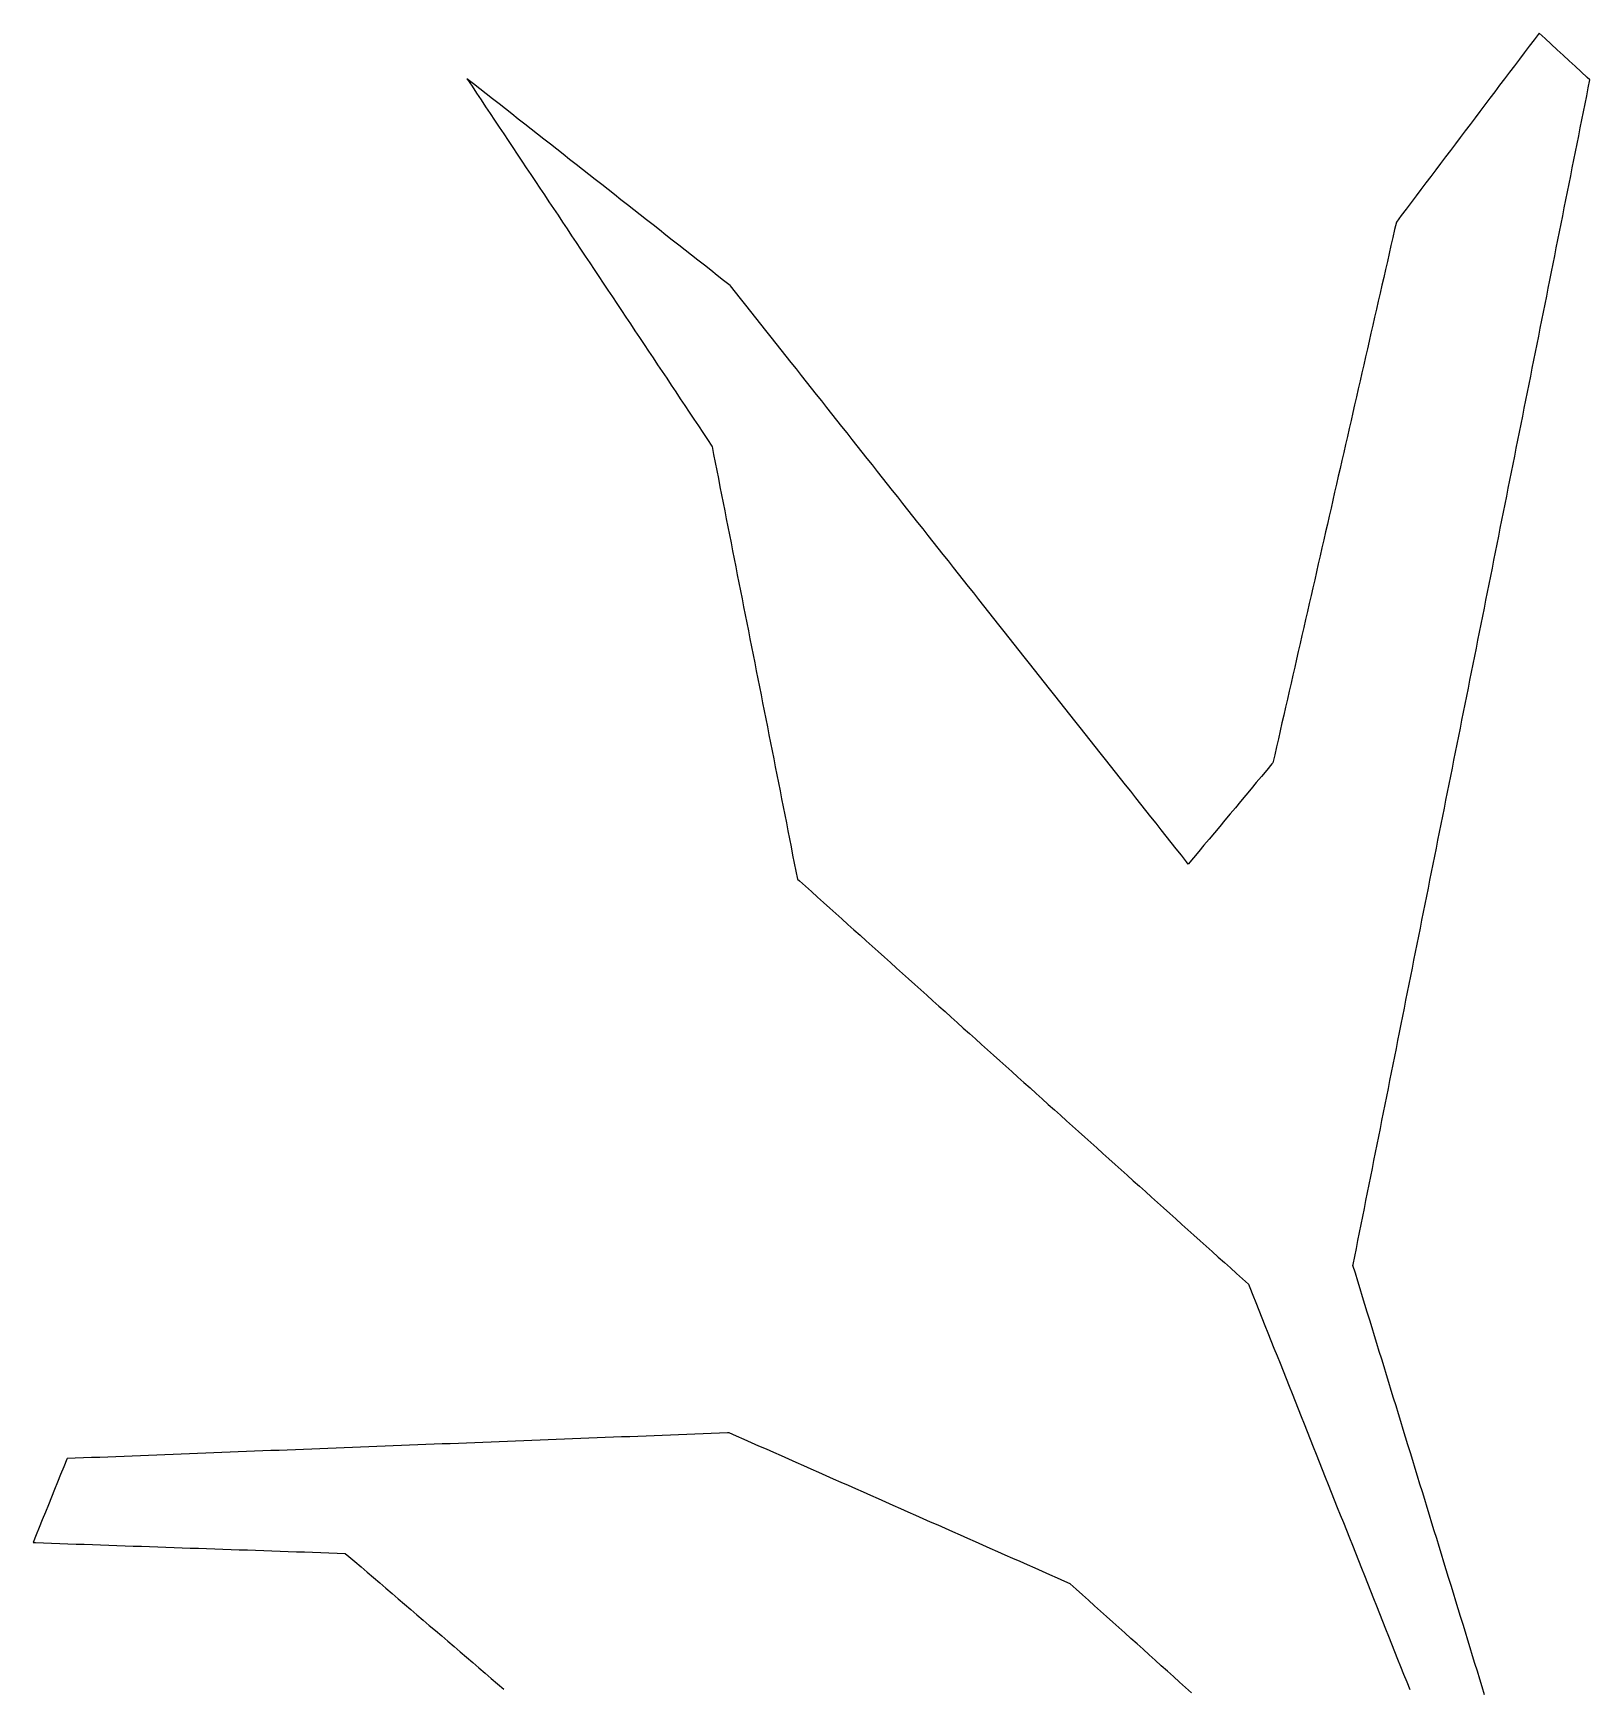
# Model space of a CAD drawing. Header units: millimetres. Extents: x 230 to 3347, y 514 to 5196.
# Drawn here: x 638.6 to 829.3, y 3993.3 to 4196 of the extents above; entities that cross this region are included whole.
import ezdxf

# ---------------------------------------------------------------- set-up
doc = ezdxf.new("R2010")
doc.units = ezdxf.units.MM
doc.layers.add('ALL_ISLANDS', color=7, linetype='Continuous')
doc.layers.add('OUTLINE_ISLAND_01', color=7, linetype='Continuous')

msp = doc.modelspace()

# ---------------------------------------------------------------- linework, layer by layer
at = {"layer": 'ALL_ISLANDS'}
for points in [[(816.4113, 3992.4439), (816.1182, 3993.4), (815.825, 3994.356), (815.5318, 3995.3121), (815.2387, 3996.2682), (814.9455, 3997.2242), (814.6523, 3998.1803), (814.3592, 3999.1364), (814.066, 4000.0924), (813.7729, 4001.0485), (813.4797, 4002.0046), (813.1865, 4002.9606), (812.8934, 4003.9167), (812.6002, 4004.8727), (812.3071, 4005.8288), (812.0139, 4006.7849), (811.7207, 4007.7409), (811.4276, 4008.697), (811.1344, 4009.6531), (810.8413, 4010.6091), (810.5481, 4011.5652), (810.2549, 4012.5212), (809.9618, 4013.4773), (809.6686, 4014.4334), (809.3755, 4015.3894), (809.0823, 4016.3455), (808.7891, 4017.3016), (808.496, 4018.2576), (808.2028, 4019.2137), (807.9096, 4020.1698), (807.6165, 4021.1258), (807.3233, 4022.0819), (807.0302, 4023.0379), (806.737, 4023.994), (806.4438, 4024.9501), (806.1507, 4025.9061), (805.8575, 4026.8622), (805.5644, 4027.8183), (805.2712, 4028.7743), (804.978, 4029.7304), (804.6849, 4030.6864), (804.3917, 4031.6425), (804.0986, 4032.5986), (803.8054, 4033.5546), (803.5122, 4034.5107), (803.2191, 4035.4668), (802.9259, 4036.4228), (802.6328, 4037.3789), (802.3396, 4038.335), (802.0464, 4039.291), (801.7533, 4040.2471), (801.4601, 4041.2031), (801.1669, 4042.1592), (800.8738, 4043.1153), (800.5806, 4044.0713), (800.2875, 4045.0274), (800.3137, 4045.1587), (800.5097, 4046.1393), (800.7057, 4047.1199), (800.9018, 4048.1005), (801.0978, 4049.0811), (801.2938, 4050.0617), (801.4898, 4051.0423), (801.6858, 4052.0229), (801.8818, 4053.0035), (802.0778, 4053.9841), (802.2738, 4054.9648), (802.4698, 4055.9454), (802.6658, 4056.926), (802.8619, 4057.9066), (803.0579, 4058.8872), (803.2539, 4059.8678), (803.4499, 4060.8484), (803.6459, 4061.829), (803.8419, 4062.8096), (804.0379, 4063.7902), (804.2339, 4064.7708), (804.4299, 4065.7514), (804.626, 4066.732), (804.822, 4067.7126), (805.018, 4068.6932), (805.214, 4069.6738), (805.41, 4070.6544), (805.606, 4071.635), (805.802, 4072.6156), (805.998, 4073.5962), (806.194, 4074.5768), (806.3901, 4075.5574), (806.5861, 4076.538), (806.7821, 4077.5186), (806.9781, 4078.4992), (807.1741, 4079.4798), (807.3701, 4080.4604), (807.5661, 4081.441), (807.7621, 4082.4216), (807.9581, 4083.4022), (808.1541, 4084.3828), (808.3502, 4085.3634), (808.5462, 4086.344), (808.7422, 4087.3246), (808.9382, 4088.3052), (809.1342, 4089.2858), (809.3302, 4090.2664), (809.5262, 4091.247), (809.7222, 4092.2276), (809.9182, 4093.2082), (810.1143, 4094.1888), (810.3103, 4095.1694), (810.5063, 4096.15), (810.7023, 4097.1306), (810.8983, 4098.1112), (811.0943, 4099.0918), (811.2903, 4100.0724), (811.4863, 4101.053), (811.6823, 4102.0336), (811.8784, 4103.0142), (812.0744, 4103.9948), (812.2704, 4104.9754), (812.4664, 4105.956), (812.6624, 4106.9366), (812.8584, 4107.9172), (813.0544, 4108.8978), (813.2504, 4109.8784), (813.4464, 4110.8591), (813.6424, 4111.8397), (813.8385, 4112.8203), (814.0345, 4113.8009), (814.2305, 4114.7815), (814.4265, 4115.7621), (814.6225, 4116.7427), (814.8185, 4117.7233), (815.0145, 4118.7039), (815.2105, 4119.6845), (815.4065, 4120.6651), (815.6026, 4121.6457), (815.7986, 4122.6263), (815.9946, 4123.6069), (816.1906, 4124.5875), (816.3866, 4125.5681), (816.5826, 4126.5487), (816.7786, 4127.5293), (816.9746, 4128.5099), (817.1706, 4129.4905), (817.3666, 4130.4711), (817.5627, 4131.4517), (817.7587, 4132.4323), (817.9547, 4133.4129), (818.1507, 4134.3935), (818.3467, 4135.3741), (818.5427, 4136.3547), (818.7387, 4137.3353), (818.9347, 4138.3159), (819.1307, 4139.2965), (819.3268, 4140.2771), (819.5228, 4141.2577), (819.7188, 4142.2383), (819.9148, 4143.2189), (820.1108, 4144.1995), (820.3068, 4145.1801), (820.5028, 4146.1607), (820.6988, 4147.1413), (820.8948, 4148.1219), (821.0909, 4149.1025), (821.2869, 4150.0831), (821.4829, 4151.0637), (821.6789, 4152.0443), (821.8749, 4153.0249), (822.0709, 4154.0055), (822.2669, 4154.9861), (822.4629, 4155.9667), (822.6589, 4156.9473), (822.8549, 4157.9279), (823.051, 4158.9085), (823.247, 4159.8891), (823.443, 4160.8697), (823.639, 4161.8503), (823.835, 4162.8309), (824.031, 4163.8115), (824.227, 4164.7921), (824.423, 4165.7727), (824.619, 4166.7534), (824.8151, 4167.734), (825.0111, 4168.7146), (825.2071, 4169.6952), (825.4031, 4170.6758), (825.5991, 4171.6564), (825.7951, 4172.637), (825.9911, 4173.6176), (826.1871, 4174.5982), (826.3831, 4175.5788), (826.5792, 4176.5594), (826.7752, 4177.54), (826.9712, 4178.5206), (827.1672, 4179.5012), (827.3632, 4180.4818), (827.5592, 4181.4624), (827.7552, 4182.443), (827.9512, 4183.4236), (828.1472, 4184.4042), (828.3432, 4185.3848), (828.5393, 4186.3654), (828.7353, 4187.346), (828.9313, 4188.3266), (829.1273, 4189.3072), (829.3233, 4190.2878), (828.9811, 4190.6031), (828.2456, 4191.2807), (827.5102, 4191.9583), (826.7747, 4192.6359), (826.0393, 4193.3135), (825.3039, 4193.9911), (824.5684, 4194.6686), (823.833, 4195.3462), (823.0975, 4196.0238), (823.0883, 4196.0115), (822.4853, 4195.2137), (821.8824, 4194.4159), (821.2795, 4193.6181), (820.6766, 4192.8203), (820.0737, 4192.0225), (819.4708, 4191.2247), (818.8678, 4190.4269), (818.2649, 4189.6291), (817.662, 4188.8313), (817.0591, 4188.0335), (816.4562, 4187.2357), (815.8533, 4186.4379), (815.2503, 4185.6401), (814.6474, 4184.8423), (814.0445, 4184.0445), (813.4416, 4183.2467), (812.8387, 4182.4489), (812.2358, 4181.6511), (811.6328, 4180.8533), (811.0299, 4180.0555), (810.427, 4179.2577), (809.8241, 4178.4599), (809.2212, 4177.6621), (808.6182, 4176.8642), (808.0153, 4176.0664), (807.4124, 4175.2686), (806.8095, 4174.4708), (806.2066, 4173.673), (805.6037, 4172.8752), (805.3911, 4171.9442), (805.1684, 4170.9693), (804.9458, 4169.9943), (804.7232, 4169.0194), (804.5006, 4168.0445), (804.2779, 4167.0696), (804.0553, 4166.0947), (803.8327, 4165.1198), (803.6101, 4164.1449), (803.3875, 4163.17), (803.1648, 4162.1951), (802.9422, 4161.2202), (802.7196, 4160.2453), (802.497, 4159.2704), (802.2743, 4158.2955), (802.0517, 4157.3206), (801.8291, 4156.3457), (801.6065, 4155.3708), (801.3839, 4154.3959), (801.1612, 4153.421), (800.9386, 4152.4461), (800.716, 4151.4712), (800.4934, 4150.4963), (800.2707, 4149.5213), (800.0481, 4148.5464), (799.8255, 4147.5715), (799.6029, 4146.5966), (799.3803, 4145.6217), (799.1576, 4144.6468), (798.935, 4143.6719), (798.7124, 4142.697), (798.4898, 4141.7221), (798.2672, 4140.7472), (798.0445, 4139.7723), (797.8219, 4138.7974), (797.5993, 4137.8225), (797.3767, 4136.8476), (797.154, 4135.8727), (796.9314, 4134.8978), (796.7088, 4133.9229), (796.4862, 4132.948), (796.2636, 4131.9731), (796.0409, 4130.9982), (795.8183, 4130.0232), (795.5957, 4129.0483), (795.3731, 4128.0734), (795.1504, 4127.0985), (794.9278, 4126.1236), (794.7052, 4125.1487), (794.4826, 4124.1738), (794.26, 4123.1989), (794.0373, 4122.224), (793.8147, 4121.2491), (793.5921, 4120.2742), (793.3695, 4119.2993), (793.1468, 4118.3244), (792.9242, 4117.3495), (792.7016, 4116.3746), (792.479, 4115.3997), (792.2564, 4114.4248), (792.0337, 4113.4499), (791.8111, 4112.475), (791.5885, 4111.5001), (791.3659, 4110.5252), (791.1433, 4109.5502), (790.9206, 4108.5753), (790.698, 4107.6004), (790.4754, 4106.6255), (790.3641, 4106.4921), (789.7233, 4105.7244), (789.0825, 4104.9567), (788.4417, 4104.189), (787.801, 4103.4212), (787.1602, 4102.6535), (786.5194, 4101.8858), (785.8786, 4101.118), (785.2379, 4100.3503), (784.5971, 4099.5826), (783.9563, 4098.8149), (783.3155, 4098.0471), (782.6748, 4097.2794), (782.034, 4096.5117), (781.3932, 4095.7439), (780.7524, 4094.9762), (780.1117, 4094.2085), (779.8806, 4094.5003), (779.2599, 4095.2843), (778.6391, 4096.0683), (778.0184, 4096.8523), (777.3976, 4097.6363), (776.7769, 4098.4203), (776.1561, 4099.2043), (775.5354, 4099.9884), (774.9146, 4100.7724), (774.2939, 4101.5564), (773.6731, 4102.3404), (773.0524, 4103.1244), (772.4316, 4103.9084), (771.8109, 4104.6924), (771.1901, 4105.4764), (770.5694, 4106.2604), (769.9486, 4107.0444), (769.3279, 4107.8284), (768.7071, 4108.6124), (768.0864, 4109.3965), (767.4656, 4110.1805), (766.8449, 4110.9645), (766.2241, 4111.7485), (765.6034, 4112.5325), (764.9826, 4113.3165), (764.3619, 4114.1005), (763.7411, 4114.8845), (763.1204, 4115.6685), (762.4996, 4116.4525), (761.8789, 4117.2365), (761.2581, 4118.0205), (760.6374, 4118.8046), (760.0166, 4119.5886), (759.3959, 4120.3726), (758.7751, 4121.1566), (758.1544, 4121.9406), (757.5336, 4122.7246), (756.9129, 4123.5086), (756.2921, 4124.2926), (755.6714, 4125.0766), (755.0506, 4125.8606), (754.4299, 4126.6446), (753.8091, 4127.4287), (753.1884, 4128.2127), (752.5676, 4128.9967), (751.9469, 4129.7807), (751.3261, 4130.5647), (750.7054, 4131.3487), (750.0846, 4132.1327), (749.4639, 4132.9167), (748.8431, 4133.7007), (748.2224, 4134.4847), (747.6016, 4135.2687), (746.9809, 4136.0527), (746.3601, 4136.8368), (745.7394, 4137.6208), (745.1186, 4138.4048), (744.4979, 4139.1888), (743.8771, 4139.9728), (743.2564, 4140.7568), (742.6356, 4141.5408), (742.0149, 4142.3248), (741.3941, 4143.1088), (740.7734, 4143.8928), (740.1526, 4144.6768), (739.5319, 4145.4609), (738.9111, 4146.2449), (738.2904, 4147.0289), (737.6696, 4147.8129), (737.0489, 4148.5969), (736.4281, 4149.3809), (735.8074, 4150.1649), (735.1866, 4150.9489), (734.5659, 4151.7329), (733.9451, 4152.5169), (733.3244, 4153.3009), (732.7036, 4154.0849), (732.0829, 4154.869), (731.4621, 4155.653), (730.8414, 4156.437), (730.2206, 4157.221), (729.5999, 4158.005), (728.9791, 4158.789), (728.3584, 4159.573), (727.7376, 4160.357), (727.1169, 4161.141), (726.4961, 4161.925), (725.8754, 4162.709), (725.2546, 4163.4931), (724.6339, 4164.2771), (724.0131, 4165.0611), (723.9528, 4165.1085), (723.1664, 4165.7263), (722.3801, 4166.344), (721.5938, 4166.9618), (720.8074, 4167.5796), (720.0211, 4168.1974), (719.2347, 4168.8152), (718.4484, 4169.433), (717.662, 4170.0508), (716.8757, 4170.6686), (716.0893, 4171.2863), (715.303, 4171.9041), (714.5166, 4172.5219), (713.7303, 4173.1397), (712.9439, 4173.7575), (712.1576, 4174.3753), (711.3713, 4174.9931), (710.5849, 4175.6109), (709.7986, 4176.2286), (709.0122, 4176.8464), (708.2259, 4177.4642), (707.4395, 4178.082), (706.6532, 4178.6998), (705.8668, 4179.3176), (705.0805, 4179.9354), (704.2941, 4180.5531), (703.5078, 4181.1709), (702.7215, 4181.7887), (701.9351, 4182.4065), (701.1488, 4183.0243), (700.3624, 4183.6421), (699.5761, 4184.2599), (698.7897, 4184.8777), (698.0034, 4185.4954), (697.217, 4186.1132), (696.4307, 4186.731), (695.6443, 4187.3488), (694.858, 4187.9666), (694.0717, 4188.5844), (693.2853, 4189.2022), (692.499, 4189.8199), (691.7126, 4190.4377), (691.7802, 4190.3363), (692.335, 4189.5043), (692.8898, 4188.6723), (693.4446, 4187.8404), (693.9994, 4187.0084), (694.5542, 4186.1764), (695.109, 4185.3444), (695.6637, 4184.5124), (696.2185, 4183.6804), (696.7733, 4182.8484), (697.3281, 4182.0164), (697.8829, 4181.1844), (698.4377, 4180.3524), (698.9925, 4179.5204), (699.5473, 4178.6884), (700.102, 4177.8564), (700.6568, 4177.0245), (701.2116, 4176.1925), (701.7664, 4175.3605), (702.3212, 4174.5285), (702.876, 4173.6965), (703.4308, 4172.8645), (703.9856, 4172.0325), (704.5403, 4171.2005), (705.0951, 4170.3685), (705.6499, 4169.5365), (706.2047, 4168.7045), (706.7595, 4167.8725), (707.3143, 4167.0405), (707.8691, 4166.2086), (708.4239, 4165.3766), (708.9786, 4164.5446), (709.5334, 4163.7126), (710.0882, 4162.8806), (710.643, 4162.0486), (711.1978, 4161.2166), (711.7526, 4160.3846), (712.3074, 4159.5526), (712.8621, 4158.7206), (713.4169, 4157.8886), (713.9717, 4157.0566), (714.5265, 4156.2246), (715.0813, 4155.3927), (715.6361, 4154.5607), (716.1909, 4153.7287), (716.7457, 4152.8967), (717.3004, 4152.0647), (717.8552, 4151.2327), (718.41, 4150.4007), (718.9648, 4149.5687), (719.5196, 4148.7367), (720.0744, 4147.9047), (720.6292, 4147.0727), (721.184, 4146.2407), (721.7387, 4145.4087), (721.749, 4145.357), (721.9427, 4144.3759), (722.1364, 4143.3949), (722.3301, 4142.4138), (722.5239, 4141.4327), (722.7176, 4140.4517), (722.9113, 4139.4706), (723.105, 4138.4896), (723.2988, 4137.5085), (723.4925, 4136.5275), (723.6862, 4135.5464), (723.88, 4134.5654), (724.0737, 4133.5843), (724.2674, 4132.6032), (724.4611, 4131.6222), (724.6549, 4130.6411), (724.8486, 4129.6601), (725.0423, 4128.679), (725.236, 4127.698), (725.4298, 4126.7169), (725.6235, 4125.7359), (725.8172, 4124.7548), (726.0109, 4123.7737), (726.2047, 4122.7927), (726.3984, 4121.8116), (726.5921, 4120.8306), (726.7858, 4119.8495), (726.9796, 4118.8685), (727.1733, 4117.8874), (727.367, 4116.9064), (727.5607, 4115.9253), (727.7545, 4114.9442), (727.9482, 4113.9632), (728.1419, 4112.9821), (728.3356, 4112.0011), (728.5294, 4111.02), (728.7231, 4110.039), (728.9168, 4109.0579), (729.1106, 4108.0769), (729.3043, 4107.0958), (729.498, 4106.1147), (729.6917, 4105.1337), (729.8855, 4104.1526), (730.0792, 4103.1716), (730.2729, 4102.1905), (730.4666, 4101.2095), (730.6604, 4100.2284), (730.8541, 4099.2474), (731.0478, 4098.2663), (731.2415, 4097.2852), (731.4353, 4096.3042), (731.629, 4095.3231), (731.8227, 4094.3421), (732.0164, 4093.361), (732.2102, 4092.38), (732.4467, 4092.1675), (733.1907, 4091.4993), (733.9347, 4090.8311), (734.6787, 4090.163), (735.4227, 4089.4948), (736.1667, 4088.8266), (736.9106, 4088.1584), (737.6546, 4087.4902), (738.3986, 4086.822), (739.1426, 4086.1538), (739.8866, 4085.4856), (740.6306, 4084.8174), (741.3746, 4084.1492), (742.1186, 4083.481), (742.8626, 4082.8129), (743.6066, 4082.1447), (744.3505, 4081.4765), (745.0945, 4080.8083), (745.8385, 4080.1401), (746.5825, 4079.4719), (747.3265, 4078.8037), (748.0705, 4078.1355), (748.8145, 4077.4673), (749.5585, 4076.7991), (750.3025, 4076.131), (751.0465, 4075.4628), (751.7904, 4074.7946), (752.5344, 4074.1264), (753.2784, 4073.4582), (754.0224, 4072.79), (754.7664, 4072.1218), (755.5104, 4071.4536), (756.2544, 4070.7854), (756.9984, 4070.1172), (757.7424, 4069.449), (758.4864, 4068.7809), (759.2304, 4068.1127), (759.9743, 4067.4445), (760.7183, 4066.7763), (761.4623, 4066.1081), (762.2063, 4065.4399), (762.9503, 4064.7717), (763.6943, 4064.1035), (764.4383, 4063.4353), (765.1823, 4062.7671), (765.9263, 4062.099), (766.6703, 4061.4308), (767.4142, 4060.7626), (768.1582, 4060.0944), (768.9022, 4059.4262), (769.6462, 4058.758), (770.3902, 4058.0898), (771.1342, 4057.4216), (771.8782, 4056.7534), (772.6222, 4056.0852), (773.3662, 4055.417), (774.1102, 4054.7489), (774.8541, 4054.0807), (775.5981, 4053.4125), (776.3421, 4052.7443), (777.0861, 4052.0761), (777.8301, 4051.4079), (778.5741, 4050.7397), (779.3181, 4050.0715), (780.0621, 4049.4033), (780.8061, 4048.7351), (781.5501, 4048.067), (782.294, 4047.3988), (783.038, 4046.7306), (783.782, 4046.0624), (784.526, 4045.3942), (785.27, 4044.726), (786.014, 4044.0578), (786.758, 4043.3896), (787.502, 4042.7214), (787.654, 4042.3391), (788.0236, 4041.4099), (788.3931, 4040.4806), (788.7626, 4039.5514), (789.1322, 4038.6222), (789.5017, 4037.693), (789.8712, 4036.7638), (790.2408, 4035.8346), (790.6103, 4034.9053), (790.9798, 4033.9761), (791.3494, 4033.0469), (791.7189, 4032.1177), (792.0884, 4031.1885), (792.458, 4030.2593), (792.8275, 4029.33), (793.197, 4028.4008), (793.5666, 4027.4716), (793.9361, 4026.5424), (794.3056, 4025.6132), (794.6752, 4024.6839), (795.0447, 4023.7547), (795.4142, 4022.8255), (795.7838, 4021.8963), (796.1533, 4020.9671), (796.5228, 4020.0379), (796.8924, 4019.1086), (797.2619, 4018.1794), (797.6314, 4017.2502), (798.001, 4016.321), (798.3705, 4015.3918), (798.74, 4014.4626), (799.1096, 4013.5333), (799.4791, 4012.6041), (799.8486, 4011.6749), (800.2182, 4010.7457), (800.5877, 4009.8165), (800.9572, 4008.8873), (801.3268, 4007.958), (801.6963, 4007.0288), (802.0658, 4006.0996), (802.4354, 4005.1704), (802.8049, 4004.2412), (803.1744, 4003.3119), (803.544, 4002.3827), (803.9135, 4001.4535), (804.283, 4000.5243), (804.6526, 3999.5951), (805.0221, 3998.6659), (805.3916, 3997.7366), (805.7612, 3996.8074), (806.1307, 3995.8782), (806.5002, 3994.949), (806.8698, 3994.0198), (807.2393, 3993.0906)], [(780.5168, 3992.6527), (779.7731, 3993.3213), (779.0295, 3993.9899), (778.2859, 3994.6585), (777.5422, 3995.3271), (776.7986, 3995.9956), (776.0549, 3996.6642), (775.3113, 3997.3328), (774.5677, 3998.0014), (773.824, 3998.67), (773.0804, 3999.3386), (772.3368, 4000.0071), (771.5931, 4000.6757), (770.8495, 4001.3443), (770.1058, 4002.0129), (769.3622, 4002.6815), (768.6186, 4003.3501), (767.8749, 4004.0186), (767.1313, 4004.6872), (766.3877, 4005.3558), (765.644, 4006.0244), (764.9902, 4006.3139), (764.0758, 4006.7187), (763.1614, 4007.1236), (762.247, 4007.5284), (761.3327, 4007.9333), (760.4183, 4008.3381), (759.5039, 4008.743), (758.5895, 4009.1478), (757.6751, 4009.5527), (756.7607, 4009.9575), (755.8464, 4010.3624), (754.932, 4010.7672), (754.0176, 4011.1721), (753.1032, 4011.5769), (752.1888, 4011.9818), (751.2744, 4012.3866), (750.3601, 4012.7915), (749.4457, 4013.1963), (748.5313, 4013.6012), (747.6169, 4014.006), (746.7025, 4014.4109), (745.7881, 4014.8157), (744.8738, 4015.2206), (743.9594, 4015.6254), (743.045, 4016.0303), (742.1306, 4016.4351), (741.2162, 4016.84), (740.3018, 4017.2448), (739.3875, 4017.6497), (738.4731, 4018.0545), (737.5587, 4018.4594), (736.6443, 4018.8642), (735.7299, 4019.2691), (734.8156, 4019.6739), (733.9012, 4020.0788), (732.9868, 4020.4836), (732.0724, 4020.8885), (731.158, 4021.2933), (730.2436, 4021.6982), (729.3293, 4022.103), (728.4149, 4022.5079), (727.5005, 4022.9127), (726.5861, 4023.3176), (725.6717, 4023.7224), (724.7573, 4024.1273), (723.843, 4024.5321), (723.6512, 4024.5247), (722.652, 4024.4857), (721.6527, 4024.4467), (720.6535, 4024.4077), (719.6543, 4024.3688), (718.655, 4024.3298), (717.6558, 4024.2908), (716.6565, 4024.2518), (715.6573, 4024.2128), (714.6581, 4024.1739), (713.6588, 4024.1349), (712.6596, 4024.0959), (711.6603, 4024.0569), (710.6611, 4024.0179), (709.6619, 4023.979), (708.6626, 4023.94), (707.6634, 4023.901), (706.6641, 4023.862), (705.6649, 4023.8231), (704.6657, 4023.7841), (703.6664, 4023.7451), (702.6672, 4023.7061), (701.6679, 4023.6671), (700.6687, 4023.6282), (699.6695, 4023.5892), (698.6702, 4023.5502), (697.671, 4023.5112), (696.6717, 4023.4722), (695.6725, 4023.4333), (694.6733, 4023.3943), (693.674, 4023.3553), (692.6748, 4023.3163), (691.6755, 4023.2774), (690.6763, 4023.2384), (689.6771, 4023.1994), (688.6778, 4023.1604), (687.6786, 4023.1214), (686.6793, 4023.0825), (685.6801, 4023.0435), (684.6809, 4023.0045), (683.6816, 4022.9655), (682.6824, 4022.9265), (681.6831, 4022.8876), (680.6839, 4022.8486), (679.6847, 4022.8096), (678.6854, 4022.7706), (677.6862, 4022.7317), (676.6869, 4022.6927), (675.6877, 4022.6537), (674.6885, 4022.6147), (673.6892, 4022.5757), (672.69, 4022.5368), (671.6907, 4022.4978), (670.6915, 4022.4588), (669.6923, 4022.4198), (668.693, 4022.3809), (667.6938, 4022.3419), (666.6945, 4022.3029), (665.6953, 4022.2639), (664.6961, 4022.2249), (663.6968, 4022.186), (662.6976, 4022.147), (661.6983, 4022.108), (660.6991, 4022.069), (659.6999, 4022.03), (658.7006, 4021.9911), (657.7014, 4021.9521), (656.7021, 4021.9131), (655.7029, 4021.8741), (654.7037, 4021.8352), (653.7044, 4021.7962), (652.7052, 4021.7572), (651.7059, 4021.7182), (650.7067, 4021.6792), (649.7075, 4021.6403), (648.7082, 4021.6013), (647.709, 4021.5623), (646.7097, 4021.5233), (645.7105, 4021.4843), (644.7113, 4021.4454), (643.712, 4021.4064), (642.7128, 4021.3674), (642.6776, 4021.2804), (642.3024, 4020.3534), (641.9273, 4019.4265), (641.5521, 4018.4995), (641.177, 4017.5725), (640.8019, 4016.6456), (640.4267, 4015.7186), (640.0516, 4014.7916), (639.6764, 4013.8647), (639.3013, 4012.9377), (638.9261, 4012.0107), (638.551, 4011.0838), (638.8284, 4011.0742), (639.8278, 4011.0395), (640.8272, 4011.0049), (641.8266, 4010.9702), (642.826, 4010.9356), (643.8254, 4010.9009), (644.8248, 4010.8663), (645.8242, 4010.8316), (646.8236, 4010.797), (647.823, 4010.7623), (648.8224, 4010.7277), (649.8218, 4010.693), (650.8212, 4010.6584), (651.8206, 4010.6237), (652.82, 4010.5891), (653.8194, 4010.5544), (654.8188, 4010.5198), (655.8182, 4010.4851), (656.8176, 4010.4505), (657.817, 4010.4158), (658.8164, 4010.3812), (659.8158, 4010.3465), (660.8152, 4010.3119), (661.8146, 4010.2772), (662.814, 4010.2426), (663.8134, 4010.2079), (664.8128, 4010.1733), (665.8122, 4010.1386), (666.8116, 4010.104), (667.811, 4010.0693), (668.8104, 4010.0347), (669.8098, 4010), (670.8092, 4009.9654), (671.8086, 4009.9307), (672.808, 4009.8961), (673.8074, 4009.8614), (674.8068, 4009.8268), (675.8062, 4009.7921), (676.8056, 4009.7575), (677.2284, 4009.3954), (677.9879, 4008.7449), (678.7475, 4008.0945), (679.507, 4007.444), (680.2665, 4006.7935), (681.026, 4006.143), (681.7856, 4005.4926), (682.5451, 4004.8421), (683.3046, 4004.1916), (684.0642, 4003.5411), (684.8237, 4002.8907), (685.5832, 4002.2402), (686.3427, 4001.5897), (687.1023, 4000.9392), (687.8618, 4000.2888), (688.6213, 3999.6383), (689.3808, 3998.9878), (690.1404, 3998.3373), (690.8999, 3997.6869), (691.6594, 3997.0364), (692.419, 3996.3859), (693.1785, 3995.7354), (693.938, 3995.085), (694.6975, 3994.4345), (695.4571, 3993.784), (696.2166, 3993.1335)]]:
    msp.add_lwpolyline(points, dxfattribs=at)
at = {"layer": 'OUTLINE_ISLAND_01'}
for points in [[(816.4113, 3992.4439), (816.1182, 3993.4), (815.825, 3994.356), (815.5318, 3995.3121), (815.2387, 3996.2682), (814.9455, 3997.2242), (814.6523, 3998.1803), (814.3592, 3999.1364), (814.066, 4000.0924), (813.7729, 4001.0485), (813.4797, 4002.0046), (813.1865, 4002.9606), (812.8934, 4003.9167), (812.6002, 4004.8727), (812.3071, 4005.8288), (812.0139, 4006.7849), (811.7207, 4007.7409), (811.4276, 4008.697), (811.1344, 4009.6531), (810.8413, 4010.6091), (810.5481, 4011.5652), (810.2549, 4012.5212), (809.9618, 4013.4773), (809.6686, 4014.4334), (809.3755, 4015.3894), (809.0823, 4016.3455), (808.7891, 4017.3016), (808.496, 4018.2576), (808.2028, 4019.2137), (807.9096, 4020.1698), (807.6165, 4021.1258), (807.3233, 4022.0819), (807.0302, 4023.0379), (806.737, 4023.994), (806.4438, 4024.9501), (806.1507, 4025.9061), (805.8575, 4026.8622), (805.5644, 4027.8183), (805.2712, 4028.7743), (804.978, 4029.7304), (804.6849, 4030.6864), (804.3917, 4031.6425), (804.0986, 4032.5986), (803.8054, 4033.5546), (803.5122, 4034.5107), (803.2191, 4035.4668), (802.9259, 4036.4228), (802.6328, 4037.3789), (802.3396, 4038.335), (802.0464, 4039.291), (801.7533, 4040.2471), (801.4601, 4041.2031), (801.1669, 4042.1592), (800.8738, 4043.1153), (800.5806, 4044.0713), (800.2875, 4045.0274), (800.3137, 4045.1587), (800.5097, 4046.1393), (800.7057, 4047.1199), (800.9018, 4048.1005), (801.0978, 4049.0811), (801.2938, 4050.0617), (801.4898, 4051.0423), (801.6858, 4052.0229), (801.8818, 4053.0035), (802.0778, 4053.9841), (802.2738, 4054.9648), (802.4698, 4055.9454), (802.6658, 4056.926), (802.8619, 4057.9066), (803.0579, 4058.8872), (803.2539, 4059.8678), (803.4499, 4060.8484), (803.6459, 4061.829), (803.8419, 4062.8096), (804.0379, 4063.7902), (804.2339, 4064.7708), (804.4299, 4065.7514), (804.626, 4066.732), (804.822, 4067.7126), (805.018, 4068.6932), (805.214, 4069.6738), (805.41, 4070.6544), (805.606, 4071.635), (805.802, 4072.6156), (805.998, 4073.5962), (806.194, 4074.5768), (806.3901, 4075.5574), (806.5861, 4076.538), (806.7821, 4077.5186), (806.9781, 4078.4992), (807.1741, 4079.4798), (807.3701, 4080.4604), (807.5661, 4081.441), (807.7621, 4082.4216), (807.9581, 4083.4022), (808.1541, 4084.3828), (808.3502, 4085.3634), (808.5462, 4086.344), (808.7422, 4087.3246), (808.9382, 4088.3052), (809.1342, 4089.2858), (809.3302, 4090.2664), (809.5262, 4091.247), (809.7222, 4092.2276), (809.9182, 4093.2082), (810.1143, 4094.1888), (810.3103, 4095.1694), (810.5063, 4096.15), (810.7023, 4097.1306), (810.8983, 4098.1112), (811.0943, 4099.0918), (811.2903, 4100.0724), (811.4863, 4101.053), (811.6823, 4102.0336), (811.8784, 4103.0142), (812.0744, 4103.9948), (812.2704, 4104.9754), (812.4664, 4105.956), (812.6624, 4106.9366), (812.8584, 4107.9172), (813.0544, 4108.8978), (813.2504, 4109.8784), (813.4464, 4110.8591), (813.6424, 4111.8397), (813.8385, 4112.8203), (814.0345, 4113.8009), (814.2305, 4114.7815), (814.4265, 4115.7621), (814.6225, 4116.7427), (814.8185, 4117.7233), (815.0145, 4118.7039), (815.2105, 4119.6845), (815.4065, 4120.6651), (815.6026, 4121.6457), (815.7986, 4122.6263), (815.9946, 4123.6069), (816.1906, 4124.5875), (816.3866, 4125.5681), (816.5826, 4126.5487), (816.7786, 4127.5293), (816.9746, 4128.5099), (817.1706, 4129.4905), (817.3666, 4130.4711), (817.5627, 4131.4517), (817.7587, 4132.4323), (817.9547, 4133.4129), (818.1507, 4134.3935), (818.3467, 4135.3741), (818.5427, 4136.3547), (818.7387, 4137.3353), (818.9347, 4138.3159), (819.1307, 4139.2965), (819.3268, 4140.2771), (819.5228, 4141.2577), (819.7188, 4142.2383), (819.9148, 4143.2189), (820.1108, 4144.1995), (820.3068, 4145.1801), (820.5028, 4146.1607), (820.6988, 4147.1413), (820.8948, 4148.1219), (821.0909, 4149.1025), (821.2869, 4150.0831), (821.4829, 4151.0637), (821.6789, 4152.0443), (821.8749, 4153.0249), (822.0709, 4154.0055), (822.2669, 4154.9861), (822.4629, 4155.9667), (822.6589, 4156.9473), (822.8549, 4157.9279), (823.051, 4158.9085), (823.247, 4159.8891), (823.443, 4160.8697), (823.639, 4161.8503), (823.835, 4162.8309), (824.031, 4163.8115), (824.227, 4164.7921), (824.423, 4165.7727), (824.619, 4166.7534), (824.8151, 4167.734), (825.0111, 4168.7146), (825.2071, 4169.6952), (825.4031, 4170.6758), (825.5991, 4171.6564), (825.7951, 4172.637), (825.9911, 4173.6176), (826.1871, 4174.5982), (826.3831, 4175.5788), (826.5792, 4176.5594), (826.7752, 4177.54), (826.9712, 4178.5206), (827.1672, 4179.5012), (827.3632, 4180.4818), (827.5592, 4181.4624), (827.7552, 4182.443), (827.9512, 4183.4236), (828.1472, 4184.4042), (828.3432, 4185.3848), (828.5393, 4186.3654), (828.7353, 4187.346), (828.9313, 4188.3266), (829.1273, 4189.3072), (829.3233, 4190.2878), (828.9811, 4190.6031), (828.2456, 4191.2807), (827.5102, 4191.9583), (826.7747, 4192.6359), (826.0393, 4193.3135), (825.3039, 4193.9911), (824.5684, 4194.6686), (823.833, 4195.3462), (823.0975, 4196.0238), (823.0883, 4196.0115), (822.4853, 4195.2137), (821.8824, 4194.4159), (821.2795, 4193.6181), (820.6766, 4192.8203), (820.0737, 4192.0225), (819.4708, 4191.2247), (818.8678, 4190.4269), (818.2649, 4189.6291), (817.662, 4188.8313), (817.0591, 4188.0335), (816.4562, 4187.2357), (815.8533, 4186.4379), (815.2503, 4185.6401), (814.6474, 4184.8423), (814.0445, 4184.0445), (813.4416, 4183.2467), (812.8387, 4182.4489), (812.2358, 4181.6511), (811.6328, 4180.8533), (811.0299, 4180.0555), (810.427, 4179.2577), (809.8241, 4178.4599), (809.2212, 4177.6621), (808.6182, 4176.8642), (808.0153, 4176.0664), (807.4124, 4175.2686), (806.8095, 4174.4708), (806.2066, 4173.673), (805.6037, 4172.8752), (805.3911, 4171.9442), (805.1684, 4170.9693), (804.9458, 4169.9943), (804.7232, 4169.0194), (804.5006, 4168.0445), (804.2779, 4167.0696), (804.0553, 4166.0947), (803.8327, 4165.1198), (803.6101, 4164.1449), (803.3875, 4163.17), (803.1648, 4162.1951), (802.9422, 4161.2202), (802.7196, 4160.2453), (802.497, 4159.2704), (802.2743, 4158.2955), (802.0517, 4157.3206), (801.8291, 4156.3457), (801.6065, 4155.3708), (801.3839, 4154.3959), (801.1612, 4153.421), (800.9386, 4152.4461), (800.716, 4151.4712), (800.4934, 4150.4963), (800.2707, 4149.5213), (800.0481, 4148.5464), (799.8255, 4147.5715), (799.6029, 4146.5966), (799.3803, 4145.6217), (799.1576, 4144.6468), (798.935, 4143.6719), (798.7124, 4142.697), (798.4898, 4141.7221), (798.2672, 4140.7472), (798.0445, 4139.7723), (797.8219, 4138.7974), (797.5993, 4137.8225), (797.3767, 4136.8476), (797.154, 4135.8727), (796.9314, 4134.8978), (796.7088, 4133.9229), (796.4862, 4132.948), (796.2636, 4131.9731), (796.0409, 4130.9982), (795.8183, 4130.0232), (795.5957, 4129.0483), (795.3731, 4128.0734), (795.1504, 4127.0985), (794.9278, 4126.1236), (794.7052, 4125.1487), (794.4826, 4124.1738), (794.26, 4123.1989), (794.0373, 4122.224), (793.8147, 4121.2491), (793.5921, 4120.2742), (793.3695, 4119.2993), (793.1468, 4118.3244), (792.9242, 4117.3495), (792.7016, 4116.3746), (792.479, 4115.3997), (792.2564, 4114.4248), (792.0337, 4113.4499), (791.8111, 4112.475), (791.5885, 4111.5001), (791.3659, 4110.5252), (791.1433, 4109.5502), (790.9206, 4108.5753), (790.698, 4107.6004), (790.4754, 4106.6255), (790.3641, 4106.4921), (789.7233, 4105.7244), (789.0825, 4104.9567), (788.4417, 4104.189), (787.801, 4103.4212), (787.1602, 4102.6535), (786.5194, 4101.8858), (785.8786, 4101.118), (785.2379, 4100.3503), (784.5971, 4099.5826), (783.9563, 4098.8149), (783.3155, 4098.0471), (782.6748, 4097.2794), (782.034, 4096.5117), (781.3932, 4095.7439), (780.7524, 4094.9762), (780.1117, 4094.2085), (779.8806, 4094.5003), (779.2599, 4095.2843), (778.6391, 4096.0683), (778.0184, 4096.8523), (777.3976, 4097.6363), (776.7769, 4098.4203), (776.1561, 4099.2043), (775.5354, 4099.9884), (774.9146, 4100.7724), (774.2939, 4101.5564), (773.6731, 4102.3404), (773.0524, 4103.1244), (772.4316, 4103.9084), (771.8109, 4104.6924), (771.1901, 4105.4764), (770.5694, 4106.2604), (769.9486, 4107.0444), (769.3279, 4107.8284), (768.7071, 4108.6124), (768.0864, 4109.3965), (767.4656, 4110.1805), (766.8449, 4110.9645), (766.2241, 4111.7485), (765.6034, 4112.5325), (764.9826, 4113.3165), (764.3619, 4114.1005), (763.7411, 4114.8845), (763.1204, 4115.6685), (762.4996, 4116.4525), (761.8789, 4117.2365), (761.2581, 4118.0205), (760.6374, 4118.8046), (760.0166, 4119.5886), (759.3959, 4120.3726), (758.7751, 4121.1566), (758.1544, 4121.9406), (757.5336, 4122.7246), (756.9129, 4123.5086), (756.2921, 4124.2926), (755.6714, 4125.0766), (755.0506, 4125.8606), (754.4299, 4126.6446), (753.8091, 4127.4287), (753.1884, 4128.2127), (752.5676, 4128.9967), (751.9469, 4129.7807), (751.3261, 4130.5647), (750.7054, 4131.3487), (750.0846, 4132.1327), (749.4639, 4132.9167), (748.8431, 4133.7007), (748.2224, 4134.4847), (747.6016, 4135.2687), (746.9809, 4136.0527), (746.3601, 4136.8368), (745.7394, 4137.6208), (745.1186, 4138.4048), (744.4979, 4139.1888), (743.8771, 4139.9728), (743.2564, 4140.7568), (742.6356, 4141.5408), (742.0149, 4142.3248), (741.3941, 4143.1088), (740.7734, 4143.8928), (740.1526, 4144.6768), (739.5319, 4145.4609), (738.9111, 4146.2449), (738.2904, 4147.0289), (737.6696, 4147.8129), (737.0489, 4148.5969), (736.4281, 4149.3809), (735.8074, 4150.1649), (735.1866, 4150.9489), (734.5659, 4151.7329), (733.9451, 4152.5169), (733.3244, 4153.3009), (732.7036, 4154.0849), (732.0829, 4154.869), (731.4621, 4155.653), (730.8414, 4156.437), (730.2206, 4157.221), (729.5999, 4158.005), (728.9791, 4158.789), (728.3584, 4159.573), (727.7376, 4160.357), (727.1169, 4161.141), (726.4961, 4161.925), (725.8754, 4162.709), (725.2546, 4163.4931), (724.6339, 4164.2771), (724.0131, 4165.0611), (723.9528, 4165.1085), (723.1664, 4165.7263), (722.3801, 4166.344), (721.5938, 4166.9618), (720.8074, 4167.5796), (720.0211, 4168.1974), (719.2347, 4168.8152), (718.4484, 4169.433), (717.662, 4170.0508), (716.8757, 4170.6686), (716.0893, 4171.2863), (715.303, 4171.9041), (714.5166, 4172.5219), (713.7303, 4173.1397), (712.9439, 4173.7575), (712.1576, 4174.3753), (711.3713, 4174.9931), (710.5849, 4175.6109), (709.7986, 4176.2286), (709.0122, 4176.8464), (708.2259, 4177.4642), (707.4395, 4178.082), (706.6532, 4178.6998), (705.8668, 4179.3176), (705.0805, 4179.9354), (704.2941, 4180.5531), (703.5078, 4181.1709), (702.7215, 4181.7887), (701.9351, 4182.4065), (701.1488, 4183.0243), (700.3624, 4183.6421), (699.5761, 4184.2599), (698.7897, 4184.8777), (698.0034, 4185.4954), (697.217, 4186.1132), (696.4307, 4186.731), (695.6443, 4187.3488), (694.858, 4187.9666), (694.0717, 4188.5844), (693.2853, 4189.2022), (692.499, 4189.8199), (691.7126, 4190.4377), (691.7802, 4190.3363), (692.335, 4189.5043), (692.8898, 4188.6723), (693.4446, 4187.8404), (693.9994, 4187.0084), (694.5542, 4186.1764), (695.109, 4185.3444), (695.6637, 4184.5124), (696.2185, 4183.6804), (696.7733, 4182.8484), (697.3281, 4182.0164), (697.8829, 4181.1844), (698.4377, 4180.3524), (698.9925, 4179.5204), (699.5473, 4178.6884), (700.102, 4177.8564), (700.6568, 4177.0245), (701.2116, 4176.1925), (701.7664, 4175.3605), (702.3212, 4174.5285), (702.876, 4173.6965), (703.4308, 4172.8645), (703.9856, 4172.0325), (704.5403, 4171.2005), (705.0951, 4170.3685), (705.6499, 4169.5365), (706.2047, 4168.7045), (706.7595, 4167.8725), (707.3143, 4167.0405), (707.8691, 4166.2086), (708.4239, 4165.3766), (708.9786, 4164.5446), (709.5334, 4163.7126), (710.0882, 4162.8806), (710.643, 4162.0486), (711.1978, 4161.2166), (711.7526, 4160.3846), (712.3074, 4159.5526), (712.8621, 4158.7206), (713.4169, 4157.8886), (713.9717, 4157.0566), (714.5265, 4156.2246), (715.0813, 4155.3927), (715.6361, 4154.5607), (716.1909, 4153.7287), (716.7457, 4152.8967), (717.3004, 4152.0647), (717.8552, 4151.2327), (718.41, 4150.4007), (718.9648, 4149.5687), (719.5196, 4148.7367), (720.0744, 4147.9047), (720.6292, 4147.0727), (721.184, 4146.2407), (721.7387, 4145.4087), (721.749, 4145.357), (721.9427, 4144.3759), (722.1364, 4143.3949), (722.3301, 4142.4138), (722.5239, 4141.4327), (722.7176, 4140.4517), (722.9113, 4139.4706), (723.105, 4138.4896), (723.2988, 4137.5085), (723.4925, 4136.5275), (723.6862, 4135.5464), (723.88, 4134.5654), (724.0737, 4133.5843), (724.2674, 4132.6032), (724.4611, 4131.6222), (724.6549, 4130.6411), (724.8486, 4129.6601), (725.0423, 4128.679), (725.236, 4127.698), (725.4298, 4126.7169), (725.6235, 4125.7359), (725.8172, 4124.7548), (726.0109, 4123.7737), (726.2047, 4122.7927), (726.3984, 4121.8116), (726.5921, 4120.8306), (726.7858, 4119.8495), (726.9796, 4118.8685), (727.1733, 4117.8874), (727.367, 4116.9064), (727.5607, 4115.9253), (727.7545, 4114.9442), (727.9482, 4113.9632), (728.1419, 4112.9821), (728.3356, 4112.0011), (728.5294, 4111.02), (728.7231, 4110.039), (728.9168, 4109.0579), (729.1106, 4108.0769), (729.3043, 4107.0958), (729.498, 4106.1147), (729.6917, 4105.1337), (729.8855, 4104.1526), (730.0792, 4103.1716), (730.2729, 4102.1905), (730.4666, 4101.2095), (730.6604, 4100.2284), (730.8541, 4099.2474), (731.0478, 4098.2663), (731.2415, 4097.2852), (731.4353, 4096.3042), (731.629, 4095.3231), (731.8227, 4094.3421), (732.0164, 4093.361), (732.2102, 4092.38), (732.4467, 4092.1675), (733.1907, 4091.4993), (733.9347, 4090.8311), (734.6787, 4090.163), (735.4227, 4089.4948), (736.1667, 4088.8266), (736.9106, 4088.1584), (737.6546, 4087.4902), (738.3986, 4086.822), (739.1426, 4086.1538), (739.8866, 4085.4856), (740.6306, 4084.8174), (741.3746, 4084.1492), (742.1186, 4083.481), (742.8626, 4082.8129), (743.6066, 4082.1447), (744.3505, 4081.4765), (745.0945, 4080.8083), (745.8385, 4080.1401), (746.5825, 4079.4719), (747.3265, 4078.8037), (748.0705, 4078.1355), (748.8145, 4077.4673), (749.5585, 4076.7991), (750.3025, 4076.131), (751.0465, 4075.4628), (751.7904, 4074.7946), (752.5344, 4074.1264), (753.2784, 4073.4582), (754.0224, 4072.79), (754.7664, 4072.1218), (755.5104, 4071.4536), (756.2544, 4070.7854), (756.9984, 4070.1172), (757.7424, 4069.449), (758.4864, 4068.7809), (759.2304, 4068.1127), (759.9743, 4067.4445), (760.7183, 4066.7763), (761.4623, 4066.1081), (762.2063, 4065.4399), (762.9503, 4064.7717), (763.6943, 4064.1035), (764.4383, 4063.4353), (765.1823, 4062.7671), (765.9263, 4062.099), (766.6703, 4061.4308), (767.4142, 4060.7626), (768.1582, 4060.0944), (768.9022, 4059.4262), (769.6462, 4058.758), (770.3902, 4058.0898), (771.1342, 4057.4216), (771.8782, 4056.7534), (772.6222, 4056.0852), (773.3662, 4055.417), (774.1102, 4054.7489), (774.8541, 4054.0807), (775.5981, 4053.4125), (776.3421, 4052.7443), (777.0861, 4052.0761), (777.8301, 4051.4079), (778.5741, 4050.7397), (779.3181, 4050.0715), (780.0621, 4049.4033), (780.8061, 4048.7351), (781.5501, 4048.067), (782.294, 4047.3988), (783.038, 4046.7306), (783.782, 4046.0624), (784.526, 4045.3942), (785.27, 4044.726), (786.014, 4044.0578), (786.758, 4043.3896), (787.502, 4042.7214), (787.654, 4042.3391), (788.0236, 4041.4099), (788.3931, 4040.4806), (788.7626, 4039.5514), (789.1322, 4038.6222), (789.5017, 4037.693), (789.8712, 4036.7638), (790.2408, 4035.8346), (790.6103, 4034.9053), (790.9798, 4033.9761), (791.3494, 4033.0469), (791.7189, 4032.1177), (792.0884, 4031.1885), (792.458, 4030.2593), (792.8275, 4029.33), (793.197, 4028.4008), (793.5666, 4027.4716), (793.9361, 4026.5424), (794.3056, 4025.6132), (794.6752, 4024.6839), (795.0447, 4023.7547), (795.4142, 4022.8255), (795.7838, 4021.8963), (796.1533, 4020.9671), (796.5228, 4020.0379), (796.8924, 4019.1086), (797.2619, 4018.1794), (797.6314, 4017.2502), (798.001, 4016.321), (798.3705, 4015.3918), (798.74, 4014.4626), (799.1096, 4013.5333), (799.4791, 4012.6041), (799.8486, 4011.6749), (800.2182, 4010.7457), (800.5877, 4009.8165), (800.9572, 4008.8873), (801.3268, 4007.958), (801.6963, 4007.0288), (802.0658, 4006.0996), (802.4354, 4005.1704), (802.8049, 4004.2412), (803.1744, 4003.3119), (803.544, 4002.3827), (803.9135, 4001.4535), (804.283, 4000.5243), (804.6526, 3999.5951), (805.0221, 3998.6659), (805.3916, 3997.7366), (805.7612, 3996.8074), (806.1307, 3995.8782), (806.5002, 3994.949), (806.8698, 3994.0198), (807.2393, 3993.0906)], [(780.5168, 3992.6527), (779.7731, 3993.3213), (779.0295, 3993.9899), (778.2859, 3994.6585), (777.5422, 3995.3271), (776.7986, 3995.9956), (776.0549, 3996.6642), (775.3113, 3997.3328), (774.5677, 3998.0014), (773.824, 3998.67), (773.0804, 3999.3386), (772.3368, 4000.0071), (771.5931, 4000.6757), (770.8495, 4001.3443), (770.1058, 4002.0129), (769.3622, 4002.6815), (768.6186, 4003.3501), (767.8749, 4004.0186), (767.1313, 4004.6872), (766.3877, 4005.3558), (765.644, 4006.0244), (764.9902, 4006.3139), (764.0758, 4006.7187), (763.1614, 4007.1236), (762.247, 4007.5284), (761.3327, 4007.9333), (760.4183, 4008.3381), (759.5039, 4008.743), (758.5895, 4009.1478), (757.6751, 4009.5527), (756.7607, 4009.9575), (755.8464, 4010.3624), (754.932, 4010.7672), (754.0176, 4011.1721), (753.1032, 4011.5769), (752.1888, 4011.9818), (751.2744, 4012.3866), (750.3601, 4012.7915), (749.4457, 4013.1963), (748.5313, 4013.6012), (747.6169, 4014.006), (746.7025, 4014.4109), (745.7881, 4014.8157), (744.8738, 4015.2206), (743.9594, 4015.6254), (743.045, 4016.0303), (742.1306, 4016.4351), (741.2162, 4016.84), (740.3018, 4017.2448), (739.3875, 4017.6497), (738.4731, 4018.0545), (737.5587, 4018.4594), (736.6443, 4018.8642), (735.7299, 4019.2691), (734.8156, 4019.6739), (733.9012, 4020.0788), (732.9868, 4020.4836), (732.0724, 4020.8885), (731.158, 4021.2933), (730.2436, 4021.6982), (729.3293, 4022.103), (728.4149, 4022.5079), (727.5005, 4022.9127), (726.5861, 4023.3176), (725.6717, 4023.7224), (724.7573, 4024.1273), (723.843, 4024.5321), (723.6512, 4024.5247), (722.652, 4024.4857), (721.6527, 4024.4467), (720.6535, 4024.4077), (719.6543, 4024.3688), (718.655, 4024.3298), (717.6558, 4024.2908), (716.6565, 4024.2518), (715.6573, 4024.2128), (714.6581, 4024.1739), (713.6588, 4024.1349), (712.6596, 4024.0959), (711.6603, 4024.0569), (710.6611, 4024.0179), (709.6619, 4023.979), (708.6626, 4023.94), (707.6634, 4023.901), (706.6641, 4023.862), (705.6649, 4023.8231), (704.6657, 4023.7841), (703.6664, 4023.7451), (702.6672, 4023.7061), (701.6679, 4023.6671), (700.6687, 4023.6282), (699.6695, 4023.5892), (698.6702, 4023.5502), (697.671, 4023.5112), (696.6717, 4023.4722), (695.6725, 4023.4333), (694.6733, 4023.3943), (693.674, 4023.3553), (692.6748, 4023.3163), (691.6755, 4023.2774), (690.6763, 4023.2384), (689.6771, 4023.1994), (688.6778, 4023.1604), (687.6786, 4023.1214), (686.6793, 4023.0825), (685.6801, 4023.0435), (684.6809, 4023.0045), (683.6816, 4022.9655), (682.6824, 4022.9265), (681.6831, 4022.8876), (680.6839, 4022.8486), (679.6847, 4022.8096), (678.6854, 4022.7706), (677.6862, 4022.7317), (676.6869, 4022.6927), (675.6877, 4022.6537), (674.6885, 4022.6147), (673.6892, 4022.5757), (672.69, 4022.5368), (671.6907, 4022.4978), (670.6915, 4022.4588), (669.6923, 4022.4198), (668.693, 4022.3809), (667.6938, 4022.3419), (666.6945, 4022.3029), (665.6953, 4022.2639), (664.6961, 4022.2249), (663.6968, 4022.186), (662.6976, 4022.147), (661.6983, 4022.108), (660.6991, 4022.069), (659.6999, 4022.03), (658.7006, 4021.9911), (657.7014, 4021.9521), (656.7021, 4021.9131), (655.7029, 4021.8741), (654.7037, 4021.8352), (653.7044, 4021.7962), (652.7052, 4021.7572), (651.7059, 4021.7182), (650.7067, 4021.6792), (649.7075, 4021.6403), (648.7082, 4021.6013), (647.709, 4021.5623), (646.7097, 4021.5233), (645.7105, 4021.4843), (644.7113, 4021.4454), (643.712, 4021.4064), (642.7128, 4021.3674), (642.6776, 4021.2804), (642.3024, 4020.3534), (641.9273, 4019.4265), (641.5521, 4018.4995), (641.177, 4017.5725), (640.8019, 4016.6456), (640.4267, 4015.7186), (640.0516, 4014.7916), (639.6764, 4013.8647), (639.3013, 4012.9377), (638.9261, 4012.0107), (638.551, 4011.0838), (638.8284, 4011.0742), (639.8278, 4011.0395), (640.8272, 4011.0049), (641.8266, 4010.9702), (642.826, 4010.9356), (643.8254, 4010.9009), (644.8248, 4010.8663), (645.8242, 4010.8316), (646.8236, 4010.797), (647.823, 4010.7623), (648.8224, 4010.7277), (649.8218, 4010.693), (650.8212, 4010.6584), (651.8206, 4010.6237), (652.82, 4010.5891), (653.8194, 4010.5544), (654.8188, 4010.5198), (655.8182, 4010.4851), (656.8176, 4010.4505), (657.817, 4010.4158), (658.8164, 4010.3812), (659.8158, 4010.3465), (660.8152, 4010.3119), (661.8146, 4010.2772), (662.814, 4010.2426), (663.8134, 4010.2079), (664.8128, 4010.1733), (665.8122, 4010.1386), (666.8116, 4010.104), (667.811, 4010.0693), (668.8104, 4010.0347), (669.8098, 4010), (670.8092, 4009.9654), (671.8086, 4009.9307), (672.808, 4009.8961), (673.8074, 4009.8614), (674.8068, 4009.8268), (675.8062, 4009.7921), (676.8056, 4009.7575), (677.2284, 4009.3954), (677.9879, 4008.7449), (678.7475, 4008.0945), (679.507, 4007.444), (680.2665, 4006.7935), (681.026, 4006.143), (681.7856, 4005.4926), (682.5451, 4004.8421), (683.3046, 4004.1916), (684.0642, 4003.5411), (684.8237, 4002.8907), (685.5832, 4002.2402), (686.3427, 4001.5897), (687.1023, 4000.9392), (687.8618, 4000.2888), (688.6213, 3999.6383), (689.3808, 3998.9878), (690.1404, 3998.3373), (690.8999, 3997.6869), (691.6594, 3997.0364), (692.419, 3996.3859), (693.1785, 3995.7354), (693.938, 3995.085), (694.6975, 3994.4345), (695.4571, 3993.784), (696.2166, 3993.1335)]]:
    msp.add_lwpolyline(points, dxfattribs=at)

doc.saveas('drawing.dxf')
